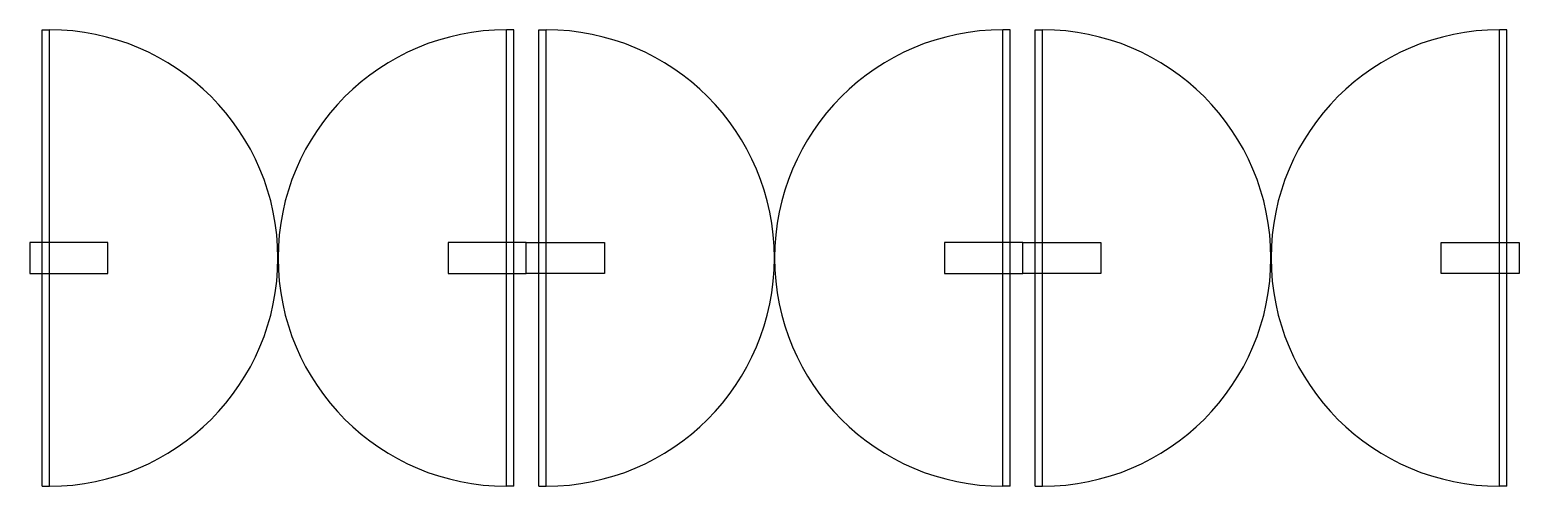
# Model space of a CAD drawing. Extents: x -0.5 to 0.5, y -0.15 to 0.15.
import ezdxf

# ---------------------------------------------------------------- set-up
doc = ezdxf.new("R2010")
doc.units = 0
doc.header["$MEASUREMENT"] = 0
doc.layers.get('0').update_dxf_attribs({"linetype": 'CONTINUOUS'})

msp = doc.modelspace()

# ---------------------------------------------------------------- linework, layer by layer
for p, q in [((-0.4917, 0.1533), (-0.4867, 0.1533)), ((-0.4917, -0.1533), (-0.4917, 0.1533)), ((-0.4867, -0.1533), (-0.4867, 0.1533)), ((-0.18, -0.1533), (-0.18, 0.1533)), ((-0.175, 0.1533), (-0.18, 0.1533)), ((-0.175, -0.1533), (-0.175, 0.1533)), ((-0.1583, 0.1533), (-0.1533, 0.1533)), ((-0.1583, -0.1533), (-0.1583, 0.1533)), ((-0.1533, -0.1533), (-0.1533, 0.1533)), ((0.1533, -0.1533), (0.1533, 0.1533)), ((0.1583, 0.1533), (0.1533, 0.1533)), ((0.1583, -0.1533), (0.1583, 0.1533)), ((0.175, 0.1533), (0.18, 0.1533)), ((0.175, -0.1533), (0.175, 0.1533)), ((0.18, -0.1533), (0.18, 0.1533)), ((0.4867, -0.1533), (0.4867, 0.1533)), ((0.4917, 0.1533), (0.4867, 0.1533)), ((0.4917, -0.1533), (0.4917, 0.1533)), ((-0.4917, -0.1533), (-0.4867, -0.1533)), ((-0.175, -0.1533), (-0.18, -0.1533)), ((-0.1583, -0.1533), (-0.1533, -0.1533)), ((0.1583, -0.1533), (0.1533, -0.1533)), ((0.175, -0.1533), (0.18, -0.1533)), ((0.4917, -0.1533), (0.4867, -0.1533))]:
    msp.add_line(p, q)
for points in [[(-0.5, -0.0104), (-0.4475, -0.0104), (-0.4475, 0.0104), (-0.5, 0.0104)], [(-0.2192, -0.0104), (-0.1667, -0.0104), (-0.1667, 0.0104), (-0.2192, 0.0104)], [(-0.1141, -0.0104), (-0.1667, -0.0104), (-0.1667, 0.0104), (-0.1141, 0.0104)], [(0.1141, -0.0104), (0.1667, -0.0104), (0.1667, 0.0104), (0.1141, 0.0104)], [(0.2192, -0.0104), (0.1667, -0.0104), (0.1667, 0.0104), (0.2192, 0.0104)], [(0.5, -0.0104), (0.4475, -0.0104), (0.4475, 0.0104), (0.5, 0.0104)]]:
    msp.add_lwpolyline(points, close=True)
for centre, start, end in [((-0.4867, 0), 270, 90), ((-0.18, 0), 90, 270), ((-0.1533, 0), 270, 90), ((0.1533, 0), 90, 270), ((0.18, 0), 270, 90), ((0.4867, 0), 90, 270)]:
    msp.add_arc(centre, 0.1533, start, end)

doc.saveas('drawing.dxf')
